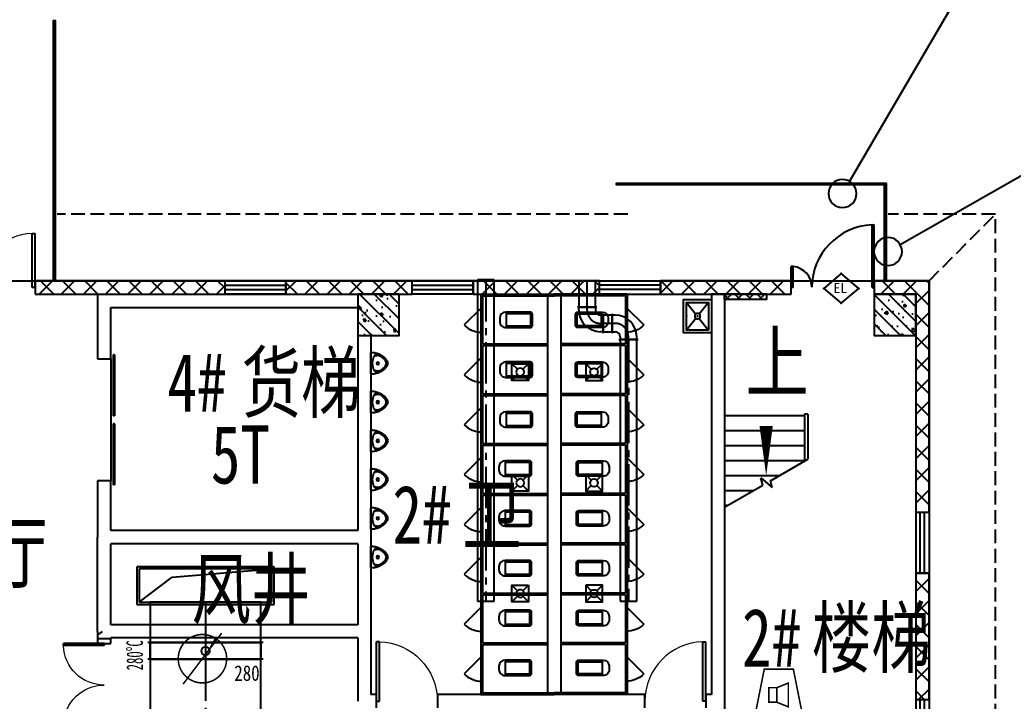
# Model space of a CAD drawing. Header units: millimetres. Extents: x -633009578 to 5705885, y -633235091 to 2571734.
# Drawn here: x 3652345 to 3670279, y 2188485 to 2200786 of the extents above; entities that cross this region are included whole.
import ezdxf
from ezdxf.enums import TextEntityAlignment as Align

# ---------------------------------------------------------------- set-up
doc = ezdxf.new("R2010")
doc.units = ezdxf.units.MM
doc.header["$LTSCALE"] = 1000
doc.header["$MEASUREMENT"] = 0
doc.linetypes.add('CENTER2', pattern=[1.125, 0.75, -0.125, 0.125, -0.125])
doc.linetypes.add('DASH', pattern=[0.35, 0.25, -0.1])
doc.layers.get('0').update_dxf_attribs({"color": 9})
for name, color, linetype in [('A-COLUM(柱)', 255, 'Continuous'), ('A-DI-I(索引)', 21, 'Continuous'), ('A-DOOR(门）', 4, 'Continuous'), ('A-F-AREA(计算)', 5, 'Continuous'), ('A-HATH(填充)', 8, 'Continuous'), ('A-LM-RAIL(栏杆)', 167, 'Continuous'), ('A-LVTY(厨卫)', 8, 'Continuous'), ('A-ST-O(室外)', 54, 'Continuous'), ('A-STAR(楼梯)', 51, 'Continuous'), ('A-TEXT(房间)', 243, 'Continuous'), ('A-WALL(墙)', 255, 'Continuous'), ('A-WINDOW（窗）', 4, 'Continuous'), ('DIM_SYMB', 3, 'Continuous'), ('DUCT-排烟中心线', 5, 'CENTER2'), ('DUCT-排烟法兰', 4, 'Continuous'), ('DUCT-排烟管', 2, 'Continuous'), ('DUCT-排烟管立管', 2, 'Continuous'), ('DUCT-排烟管端线', 4, 'Continuous'), ('DUCT-排烟阀门', 7, 'Continuous'), ('DUCT-排风中心线', 5, 'CENTER2'), ('DUCT-排风法兰', 2, 'Continuous'), ('DUCT-排风管', 31, 'Continuous'), ('DUCT-排风管端线', 2, 'Continuous'), ('H-Dev', 4, 'Continuous'), ('hvac-hide', 8, 'Continuous'), ('PUB_TEXT', 7, 'Continuous'), ('WALL', 9, 'Continuous'), ('设备-安防', 3, 'Continuous'), ('设备-消防', 3, 'Continuous')]:
    doc.layers.add(name, color=color, linetype=linetype)
doc.styles.add('_TCH', font='simhei.ttf', dxfattribs={"width": 0.75, "bigfont": 'hztxt.shx'})
doc.styles.add('_TCH_DIM', font='simhei.ttf', dxfattribs={"width": 0.8, "bigfont": 'hztxt.shx'})
doc.styles.add('_TEL_DIM', font='simhei.ttf', dxfattribs={"height": 3.5, "bigfont": 'HZTXT'})
doc.styles.add('_THVAC_DIM', font='simhei.ttf', dxfattribs={"width": 0.8, "height": 3.5, "bigfont": 'HZTXT'})
doc.styles.add('IDQSTYLE', font='simhei.ttf', dxfattribs={"width": 0.707, "bigfont": 'hztxt.shx'})
doc.styles.get("Standard").update_dxf_attribs({"font": 'simhei.ttf', "bigfont": 'hztxt.shx'})
pattern_1 = [(45, (1102421.475196055, 677964.29318137), (-200.0002033111466, 200.0002033111467), []), (135, (1102421.475196055, 677964.29318137), (-200.0002033111467, -200.0002033111466), [])]

# ---------------------------------------------------------------- blocks, each defined once
blk = doc.blocks.new('HC001213')
at = {"color": 0, "linetype": 'Continuous', "const_width": 0.2}
blk.add_lwpolyline([(-1.875, 3.125), (1.875, 3.125), (3.125, -3.125), (-3.125, -3.125)], close=True, dxfattribs=at)
for points in [[(-0.243653517016746, 0.7382802506738564), (1.231346482983254, 1.338280250673856), (1.231346482983254, -1.736719749326144), (-0.243653517016746, -1.136719749326144)], [(-1.293653517016746, 0.7382802506738564), (-0.243653517016746, 0.7382802506738564), (-0.243653517016746, -1.136719749326144), (-1.293653517016746, -1.136719749326144), (-1.293653517016746, 0.7382802506738564)]]:
    blk.add_lwpolyline(points, dxfattribs=at)
at = {"color": 0, "style": 'IDQSTYLE', "width": 0.7}
blk.add_attdef('PSFHATT', (5.125, -3.125), '', height=2.5, dxfattribs=at)
blk = doc.blocks.new('HC001303')
at = {"color": 0, "linetype": 'Continuous'}
blk.add_line((1.147673841419251, 1.538953517481514), (1.735401947549264, 2.599742189978989), dxfattribs=at)
at = {"color": 0, "linetype": 'Continuous', "const_width": 0.2}
blk.add_lwpolyline([(2.673745217742495e-14, -3.125, 0.1989123673796571), (2.209708691207992, -2.209708691207937, 0.1989123673796571), (3.125000000000028, -4.323120637516818e-16, 0.1989123673796568), (2.209708691207993, 2.209708691207993, 0.1989123673796569), (2.841876514387939e-14, 3.125, 0.1989123673796569), (-2.209708691207936, 2.209708691207994, 0.1989123673796568), (-3.124999999999972, 2.10353517373855e-15, 0.1989123673796572), (-2.209708691207937, -2.209708691207936, 0.1989123673796571)], format="xyb", close=True, dxfattribs=at)
blk.add_lwpolyline([(-2.500110713345594, -3.281016827298258), (2.47847216535268, 3.297393019579605)], dxfattribs=at)
at = {"color": 0, "style": 'IDQSTYLE', "width": 0.7}
for tag, p in [('280', (4.109408226946883, -2.854615367737885)), ('PSFHATT', (5.125000010000028, -3.281016827298258))]:
    blk.add_attdef(tag, p, '', height=2, dxfattribs=at)
blk = doc.blocks.new('$equip$00002474')
for p, q in [((-0.519992380955955, 1.000000338535756e-05), (7.619048119522631e-06, 0.4400100000020757)), ((7.619048119522631e-06, 0.4400100000020757), (0.5200076190521941, 1.000000338535756e-05)), ((7.619048119522631e-06, -0.4399899999989429), (-0.519992380955955, 1.000000338535756e-05)), ((0.5200076190521941, 1.000000338535756e-05), (7.619048119522631e-06, -0.4399899999989429))]:
    blk.add_line(p, q)
at = {"const_width": 0.04}
blk.add_lwpolyline([(7.619048119522631e-06, 0.4400100000020757), (-0.519992380955955, 1.000000338535756e-05), (7.619048119522631e-06, -0.4399899999989429), (0.5200076190521941, 1.000000338535756e-05), (7.619048119522631e-06, 0.4400100000020757), (-0.519992380955955, 1.000000338535756e-05)], dxfattribs=at)
for p in [(7.619048119522631e-06, 0.4400100000020757), (-0.519992380955955, 1.000000338535756e-05), (0.5200076190521941, 1.000000338535756e-05), (7.619048119522631e-06, -0.4399899999989429)]:
    blk.add_point(p)
at = {"color": 7, "style": '_TEL_DIM'}
blk.add_attdef('$TEXT$', text='', height=0.3, dxfattribs=at).set_placement((0.02805548798642121, 0.01213281898526475), align=Align.MIDDLE_CENTER)
at = {"color": 7, "style": '_TEL_DIM', "flags": 1}
blk.add_attdef('A', text='', height=2e-05, dxfattribs=at).set_placement((0, 0), align=Align.MIDDLE_CENTER)
blk = doc.blocks.new('_LV6')
for p, q in [((-139.7834388052397, -340), (-139.7834388052361, -779.6564289797607)), ((-109.7834388052433, -340), (-109.7834388052397, -769.6564289797607)), ((99.78343880523971, -300), (-99.78343880523971, -300)), ((99.78343880524335, -330), (-99.78343880524335, -330)), ((109.7834388052433, -769.6564289797607), (109.7834388052433, -340)), ((139.7834388052433, -779.6564289797607), (139.7834388052397, -340)), ((139.7834388052433, -769.6564289797607), (-139.7834388052397, -769.6564289797607)), ((-29.78343880523607, -889.6564289797607), (29.78343880524335, -889.6564289797607))]:
    blk.add_line(p, q)
for centre, radius, start, end in [((-99.78343880523971, -340), 40, 90, 180.0000000000002), ((-99.78343880524335, -340), 10, 90, 180.0000000000002), ((99.78343880523971, -340), 40, 2.398081733190338e-13, 90), ((99.78343880524335, -340), 10, 0, 90), ((-29.78343880523607, -779.6564289797607), 110, 180, 270), ((29.78343880524335, -779.6564289797607), 110, 270, 0)]:
    blk.add_arc(centre, radius, start, end)
blk = doc.blocks.new('$lvtry$00000191')
at = {"color": 0}
for p, q in [((-250, -50, 1e-08), (-39.04344047215272, -218.7652476222793, 1e-08)), ((39.04344047215272, -218.7652476222793, 1e-08), (250, -50, 1e-08)), ((-250, -450, 1e-08), (-39.04344047215272, -281.2347523777207, 1e-08)), ((39.04344047215272, -281.2347523777244, 1e-08), (250, -450, 1e-08))]:
    blk.add_line(p, q, dxfattribs=at)
at = {"color": 0, "elevation": 1e-08}
for points in [[(300, -500), (300, 0), (-300, 0), (-300, -500)], [(250, -450), (250, -50), (-250, -50), (-250, -450)]]:
    blk.add_lwpolyline(points, close=True, dxfattribs=at)
at = {"color": 0}
blk.add_circle((0, -250, 1e-08), 50, dxfattribs=at)
for p in [(0, -50, 1e-08), (0, -250, 1e-08)]:
    blk.add_point(p, dxfattribs=at)
blk = doc.blocks.new('$plan$00000387')
for points in [[(-195.1053413768082, -0.0007896247711869364), (195.1053413768082, 0.0007896247707321891, -0.056281), (192.2349483853259, -62.07158893748328, -0.051243), (175.2703486377404, -125.5748806645047, -0.047086), (143.6831082538288, -189.724628874892, -0.038643), (109.2489721777902, -237.0609902997553, -0.050944), (77.11679163034205, -267.7759659795192, -0.073316), (36.52038586093977, -290.7338367186967, -0.092337), (0.001018339326947171, -297.5362265440604, -0.092337), (-36.51803354920821, -290.7341323159712, -0.073316), (-77.11462417741222, -267.776590178973, -0.050944), (-109.2474259731857, -237.0618745823472, -0.038643), (-143.6819452275654, -189.7257908973352, -0.047086), (-175.269704824098, -125.5762993672297, -0.051243), (-192.2348186147988, -62.07314493917374, -0.056281)], [(0.0004063761161887669, -146.3291454144546, 0.999985), (0.0002089799604618747, -97.55313528460101, 0.999985)]]:
    blk.add_lwpolyline(points, format="xyb", close=True)
for points in [[(-169.3906686580854, -140.1226315288268, -0.078162), (-170.9980199055512, -114.6377667698976, -0.158684), (-159.1263041735847, -87.15485956814655, -0.087457), (-117.404978437914, -53.84085994681891, -0.073385), (-70.49119853318143, -36.56470876068397, -0.051629), (0.0003042701246158686, -29.26612660759247), (0.0003042701246158686, -29.26612660759247, -0.051629), (70.49149449189827, -36.56413818386, -0.073385), (117.4050415866323, -53.83990962471171, -0.087457), (159.1270096202247, -87.15357250312127, -0.158684), (170.9989478331345, -114.6363836417117, -0.078162), (169.3918028553499, -140.1212604160505)], [(117.0630501052547, -53.65384373908455, -0.099174), (138.5356947175851, -84.86577428893679, -0.110283), (144.8304822659725, -118.461657304113, -0.092873), (136.0170142026468, -157.9354627454745, -0.05733), (119.0399966660161, -187.626263302564, -0.037877), (85.37168024390257, -226.8225566132141, -0.072182), (35.33205354717484, -264.1794573646985, -0.124936), (0.001291311165005027, -273.1480356215775), (0.001291311165005027, -273.1480356215775, -0.124936), (-35.32991617790412, -264.1797433356796, -0.072182), (-85.36984427394054, -226.8232476352587, -0.037877), (-119.0384779452529, -187.6272268447183, -0.05733), (-136.0157358103124, -157.9365637070459, -0.092873), (-144.8298950764129, -118.4628296054302, -0.110283), (-138.5353804395845, -84.8668946738876, -0.099174), (-117.0629874684723, -53.65479130090807)]]:
    blk.add_lwpolyline(points, format="xyb")
blk = doc.blocks.new('$DorLib2D$00000002')
for p, q in [((-0.5, -5.684341886080802e-17), (-0.5000000000000007, 0.4875)), ((-0.4750000000000007, 0.4875), (-0.5000000000000007, 0.4875)), ((-0.475, -2.842170943040401e-17), (-0.4750000000000007, 0.4875)), ((0.475, -2.842170943040401e-17), (0.4750000000000007, 0.4875)), ((0.4750000000000007, 0.4875), (0.5000000000000007, 0.4875)), ((0.5, -5.684341886080802e-17), (0.5000000000000007, 0.4875)), ((-0.5, -5.684341886080802e-17), (-0.475, -2.842170943040401e-17)), ((0.5, -5.684341886080802e-17), (0.475, -2.842170943040401e-17))]:
    blk.add_line(p, q)
at = {"lineweight": 13}
for centre, start, end in [((-0.4875, -4.263256414560601e-17), 0, 88.53071641864632), ((0.4875, -4.263256414560601e-17), 91.4692835813537, 180)]:
    blk.add_arc(centre, 0.4875, start, end, dxfattribs=at)
blk = doc.blocks.new('$DORLIB2D$00000127')
at = {"color": 0}
for points in [[(-0.5333333333328483, 0.7948983154366971), (-0.5333333333328483, 0.690405644187237)], [(-0.03333333333284827, 0.7948983154366971), (-0.5333333333328483, 0.7948983154366971)], [(-0.03333333333284827, 0.7948983154366971), (-0.03333333333284827, 0.690405644187237)], [(0.5333333333328483, 0.7948983154366971), (0.03333333333284827, 0.7948983154366971)], [(0.03333333333284827, 0.7948983154366971), (0.03333333333284827, 0.690405644187237)], [(0.5333333333328483, 0.7948983154366971), (0.5333333333328483, 0.690405644187237)], [(-0.03333333333284827, 0.690405644187237), (-0.5333333333328483, 0.690405644187237)], [(0.5333333333328483, 0.690405644187237), (0.03333333333284827, 0.690405644187237)], [(0.5, 0.4999999999999858), (-0.5, 0.4999999999999858)]]:
    blk.add_lwpolyline(points, dxfattribs=at)
blk = doc.blocks.new('$DorLib2D$00000114')
at = {"color": 0}
blk.add_line((0.4999999999999964, 3.552713678800501e-15), (-0.2071067811864751, 0.7071067811864857), dxfattribs=at)
blk.add_arc((0.5000000000013856, -1.154631945610163e-12), 1.000000000001696, 135, 180, dxfattribs=at)
blk = doc.blocks.new('$DorLib2D$00000001')
for p, q in [((0.45, 0.9750000000000001), (0.5000000000000002, 0.9750000000000001)), ((0.45, 0), (0.45, 0.9750000000000001)), ((0.5, 0), (0.5, 0.9750000000000001)), ((0.5, 0), (0.45, 0))]:
    blk.add_line(p, q)
at = {"lineweight": 13}
blk.add_arc((0.475, 0), 0.975, 91.4692835813538, 180, dxfattribs=at)
blk = doc.blocks.new('$TCHSYS$WIN2D')
for p, q in [((-0.5, 0.5), (0.5, 0.5)), ((-0.5, 0.5), (-0.4999999999999999, -0.5)), ((0.5, 0.5), (0.4999999999999998, -0.5)), ((0.5, 0.1666666666666666), (-0.5, 0.1666666666666666)), ((0.5, -0.1666666666666667), (-0.5, -0.1666666666666667)), ((-0.4999999999999999, -0.5), (0.5, -0.5))]:
    blk.add_line(p, q)
blk = doc.blocks.new('$DorLib2D$00000225')
at = {"color": 0}
for p, q in [((0.4750000000000032, -0.001447885298549778), (0.4750000000000032, 0.7521225008925327)), ((0.4750000000000032, 0.7521225008925327), (0.5000000000000036, 0.7521225008925363)), ((0.5000000000000036, -0.001447885298549778), (0.5000000000000036, 0.7521225008925363)), ((-0.4999999999999982, -3.552713678800501e-15), (-0.5, 0.252035990386009)), ((-0.4750000000000014, 0.252035990386009), (-0.5, 0.252035990386009)), ((-0.4749999999999996, -3.552713678800501e-15), (-0.4750000000000014, 0.252035990386009)), ((-0.4749999999999996, -3.552713678800501e-15), (-0.4999999999999947, -3.552713678800501e-15)), ((0.4750000000000032, -0.001447885298549778), (0.4999999999999929, -0.001447885298549778))]:
    blk.add_line(p, q, dxfattribs=at)
for centre, radius, start, end in [((0.5046168020419071, -0.001920809357812914), 0.7546247204382253, 92.24926861260724, 179.7237749158362), ((-0.5007908120542499, 0.002572563917482285), 0.2507930763238999, 359.7898704778746, 84.09743784757413)]:
    blk.add_arc(centre, radius, start, end, dxfattribs=at)
blk = doc.blocks.new('_FZH')
h = blk.add_hatch()
h.set_pattern_fill('钢筋混凝土', color=256, scale=0.1, style=0)
h.set_pattern_definition([(45, (0, 0), (-0.1767766952966369, 0.1767766952966369), []), (50, (0, 0), (0.7172601826007535, -0.06275213498259512), [0.07500000000000001, -0.8250000000000001]), (355, (0, 0), (-0.138751333613, 0.7521921337000119), [0.06, -0.66]), (100.4514, (0.05977168000000001, -0.00522934), (0.5785093817140216, 0.6894395420609536), [0.06374019, -0.701142112]), (46.1842, (0, 0.2), (1.067241048625645, -0.1655190143290181), [0.1125, -1.2375]), (96.6356, (0.088936745, 0.186206693), (0.9346627055487033, 0.9741178709004418), [0.095610288, -1.051713]), (351.1842, (0, 0.2), (0.9346619451336272, 0.9741186009253247), [0.09000000000000001, -0.9900000000000001]), (21, (0.1, 0.15), (0.5969070521184617, -0.4026188906653388), [0.07500000000000001, -0.8250000000000001]), (326, (0.1, 0.15), (0.2433153319215824, 0.7251500450468529), [0.06, -0.66]), (71.4514, (0.149742233, 0.116448394), (0.84022262858149, 0.3225304967099524), [0.06374019, -0.701142112]), (37.50000000000001, (0, 0), (0.01215985531729062, 0.3328938538313115), [0, -0.652, 0, -0.67, 0, -0.6625000000000001]), (7.499999999999999, (0, 0), (0.2630695374421486, 0.3944117118823603), [0, -0.382, 0, -0.637, 0, -0.2525]), (-32.5, (-0.223, 0), (0.533822436172409, -0.02255487173437976), [0, -0.25, 0, -0.78, 0, -1.035]), (-42.5, (-0.323, 0), (0.5831861693423862, 0.1001049823323177), [0, -0.325, 0, -0.518, 0, -0.735])])
h.paths.add_polyline_path([(-0.5, -0.5), (0.5, -0.5), (0.5, 0.5), (-0.5, 0.5)])
blk.add_lwpolyline([(-0.5, -0.5), (0.5, -0.5), (0.5, 0.5), (-0.5, 0.5)], close=True)
blk = doc.blocks.new('bld')
for p, q in [((-149.9999999998836, 150), (-49.7184455517563, 49.71844555204734)), ((150, 150), (49.71844555233838, 49.71844555204734)), ((-49.7184455517563, -49.71844555204734), (-149.9999999998836, -150.0000000009313)), ((49.71844555233838, -49.71844555204734), (150, -150.0000000009313))]:
    blk.add_line(p, q)
blk.add_lwpolyline([(150, 150), (-149.9999999998836, 150), (-149.9999999998836, -150.0000000009313), (150, -150.0000000009313)], close=True)
blk.add_circle((0, 0), 70.3125)
blk = doc.blocks.new('00000594Cent')
at = {"lineweight": -2}
blk.add_line((-218.75, 1.4210854715202e-14), (218.75, 1.4210854715202e-14), dxfattribs=at)
at = {"color": 0, "linetype": 'ByBlock', "lineweight": -2}
blk.add_circle((0, 1.4210854715202e-14), 125, dxfattribs=at)
blk = doc.blocks.new('00000594Body')
at = {"color": 0, "linetype": 'ByBlock', "lineweight": -2}
for p, q in [((-250, -500), (-249.9999999999964, 500)), ((250, 500), (-250, 500)), ((250, -500), (250.0000000000036, 500)), ((-250, -500), (250, -500))]:
    blk.add_line(p, q, dxfattribs=at)

msp = doc.modelspace()

# ---------------------------------------------------------------- hatches: boundary and pattern name
at = {"layer": 'A-HATH(填充)'}
h = msp.add_hatch(dxfattribs=at)
h.set_pattern_fill('多孔材料', color=256, scale=100, style=0)
h.set_pattern_definition(pattern_1)
h.paths.add_polyline_path([(3652620.051299266, 2195834.629172631), (3656049.994032521, 2195834.629172631), (3656049.994032522, 2196074.629172632), (3652620.051299266, 2196074.629172632)])
h = msp.add_hatch(dxfattribs=at)
h.set_pattern_fill('多孔材料', color=256, scale=100, style=0)
h.set_pattern_definition(pattern_1)
h.paths.add_polyline_path([(3657149.994032522, 2195834.629172631), (3659429.994032013, 2195834.629172631), (3659429.994032013, 2196074.629172632), (3657149.994032522, 2196074.629172632)])
h = msp.add_hatch(dxfattribs=at)
h.set_pattern_fill('多孔材料', color=256, scale=100, style=0)
h.set_pattern_definition(pattern_1)
h.paths.add_polyline_path([(3660529.994032013, 2195834.629172632), (3662809.994030996, 2195834.629172632), (3662809.994030996, 2196074.629172632), (3660529.994032013, 2196074.629172632)])
h = msp.add_hatch(dxfattribs=at)
h.set_pattern_fill('多孔材料', color=256, scale=100, style=0)
h.set_pattern_definition(pattern_1)
h.paths.add_polyline_path([(3663909.994030995, 2195834.629172632), (3666269.994032013, 2195834.629172632), (3666269.994032013, 2196074.629172632), (3663909.994030996, 2196074.629172632)])
h = msp.add_hatch(dxfattribs=at)
h.set_pattern_fill('多孔材料', color=256, scale=100, style=0)
h.set_pattern_definition(pattern_1)
h.paths.add_polyline_path([(3668759.994031776, 2196074.629172627), (3667769.994032013, 2196074.629172632), (3667769.994032013, 2195834.629172632), (3668519.994031783, 2195834.629172627)])
h = msp.add_hatch(dxfattribs=at)
h.set_pattern_fill('多孔材料', color=256, scale=100, style=0)
h.set_pattern_definition(pattern_1)
h.paths.add_polyline_path([(3668519.994031783, 2195834.629172627), (3668519.994031783, 2191894.62917075), (3668759.994031771, 2191894.62917075), (3668759.994031776, 2196074.629172627)])
h = msp.add_hatch(dxfattribs=at)
h.set_pattern_fill('多孔材料', color=256, scale=50, style=0)
h.set_pattern_definition([(45, (1102321.475196055, 677964.29318137), (-100.0001016555733, 100.0001016555733), []), (135, (1102321.475196055, 677964.29318137), (-100.0001016555733, -100.0001016555733), [])])
h.paths.add_polyline_path([(3665829.994031865, 2195834.629172586), (3665069.994031783, 2195834.629172586), (3665069.994031783, 2195734.629172586), (3665829.994031865, 2195734.629172586)])
h = msp.add_hatch(dxfattribs=at)
h.set_pattern_fill('多孔材料', color=256, scale=100, style=0)
h.set_pattern_definition(pattern_1)
h.paths.add_polyline_path([(3668519.994031783, 2190794.62917075), (3668519.994031783, 2188514.629170241), (3668759.994031772, 2188514.629170241), (3668759.994031772, 2190794.62917075)])
h = msp.add_hatch(dxfattribs=at)
h.set_pattern_fill('空心砖', color=256, scale=100, style=0)
h.set_pattern_definition([(0, (1102221.475196055, 677964.29318137), (0, 350), []), (37.875, (1102621.475196055, 677964.29318137), (-169.61527734408, 218.0766567528281), []), (90, (1102621.475196055, 677964.29318137), (-450, 2.755455298081545e-14), [])])
h.paths.add_polyline_path([(3653744.99403878, 2189744.629172553), (3653744.994038763, 2189524.629172276), (3653984.994038828, 2189524.629172276), (3653984.994038825, 2189624.629172551), (3653904.994038811, 2189744.629172569)])

# ---------------------------------------------------------------- linework, layer by layer
at = {"layer": 'A-DI-I(索引)'}
for p, q in [((3667325.090032164, 2197867.687827862), (3669762.290185468, 2202046.395370514)), ((3668239.94860216, 2196728.332962022), (3670906.103331612, 2198249.380405963))]:
    msp.add_line(p, q, dxfattribs=at)
for points in [[(3667450.740434988, 2197648.942976865, 1), (3666944.277008389, 2197648.942976865, 1)], [(3668273.225908195, 2196602.848463595, 1), (3667766.762481595, 2196602.848463595, 1)]]:
    msp.add_lwpolyline(points, format="xyb", close=True, dxfattribs=at)
for centre in [(3667325.090032164, 2197867.687827862), (3668239.94860216, 2196728.332962022)]:
    msp.add_circle(centre, 0, dxfattribs=at)
at = {"layer": 'A-DOOR(门）'}
for p, q in [((3650620.051299266, 2196074.629172627), (3652620.051299266, 2196074.629172627)), ((3666269.994031919, 2196074.629172628), (3667769.994031919, 2196074.629172628))]:
    msp.add_line(p, q, dxfattribs=at)
at = {"layer": 'A-F-AREA(计算)'}
msp.add_lwpolyline([(3534479.994031782, 2196074.629172625), (3668759.994031782, 2196074.629172625), (3668759.994031782, 2059994.629172625), (3534479.994031782, 2059994.629172625)], close=True, dxfattribs=at)
at = {"layer": 'A-LM-RAIL(栏杆)'}
for points in [[(3652955.051299255, 2196074.629172647), (3652955.051299217, 2200774.629582777), (3652985.051299217, 2200774.629582777), (3652985.051299255, 2196074.629172647)], [(3667954.99403178, 2196074.629161081), (3667954.994504452, 2197809.629139677), (3663119.993537503, 2197809.629139638), (3663119.993537503, 2197839.629139638), (3667984.994514334, 2197839.629139678), (3667984.99403178, 2196074.6291512)]]:
    msp.add_lwpolyline(points, dxfattribs=at)
at = {"layer": 'A-LVTY(厨卫)'}
for p, q in [((3660669.994032003, 2195834.629172747), (3661989.99403178, 2195834.629172629)), ((3660669.994032003, 2195834.629172747), (3660669.994031693, 2194919.629172617)), ((3663309.994031548, 2195834.629172617), (3661989.99403178, 2195834.629172625)), ((3663309.994031548, 2195834.629172617), (3663309.994031866, 2194919.62917262)), ((3660699.994031461, 2195804.629172749), (3661989.99403178, 2195804.629172629)), ((3660699.994031461, 2195804.629172749), (3660699.994031464, 2194934.629172438)), ((3663279.994031548, 2195804.629172619), (3661989.99403178, 2195804.629172625)), ((3663279.994031548, 2195804.629172619), (3663279.994031544, 2194934.629172678)), ((3660699.994031464, 2194934.629172438), (3661869.994031645, 2194934.629172442)), ((3663279.994031544, 2194934.629172678), (3662109.994031846, 2194934.629172683)), ((3660669.994031686, 2194919.629172624), (3660669.99403169, 2194019.629172624)), ((3660699.994032007, 2194904.629172814), (3660699.99403201, 2194034.629172714)), ((3660699.994032007, 2194904.629172814), (3661869.994031645, 2194904.629172818)), ((3663279.994032086, 2194904.62917268), (3662109.994031846, 2194904.629172685)), ((3663279.994032086, 2194904.62917268), (3663279.994032083, 2194034.62917274)), ((3663309.99403187, 2194919.62917262), (3663309.994031866, 2194019.62917262)), ((3660699.99403201, 2194034.629172714), (3661869.994031776, 2194034.629172719)), ((3663279.994032083, 2194034.62917274), (3662109.994031776, 2194034.629172744)), ((3660669.99403169, 2194019.629172624), (3660669.994031694, 2193119.629172624)), ((3660699.994031468, 2194004.629172716), (3660699.994031472, 2193134.629172777)), ((3660699.994031468, 2194004.629172716), (3661869.994031776, 2194004.629172721)), ((3663279.99403154, 2194004.629172368), (3662109.994031776, 2194004.629172372)), ((3663279.99403154, 2194004.629172368), (3663279.994031537, 2193134.629172802)), ((3663309.99403187, 2194019.629172624), (3663309.994031866, 2193119.629172624)), ((3660699.994031472, 2193134.629172777), (3661869.994031776, 2193134.629172781)), ((3663279.994031537, 2193134.629172802), (3662109.994031776, 2193134.629172806)), ((3660669.99403169, 2193119.629172624), (3660669.994031694, 2192219.629172624)), ((3660699.994032015, 2193104.629172779), (3660699.994032018, 2192234.629172672)), ((3660699.994032015, 2193104.629172779), (3661869.994031776, 2193104.629172783)), ((3663279.994031536, 2193104.629172429), (3662109.994031776, 2193104.629172434)), ((3663279.994031536, 2193104.629172429), (3663279.994031533, 2192234.629172696)), ((3663309.99403187, 2193119.629172624), (3663309.994031866, 2192219.629172624)), ((3660699.994032018, 2192234.629172672), (3661869.994031775, 2192234.629172676)), ((3663279.994031533, 2192234.629172696), (3662109.994031776, 2192234.6291727)), ((3660669.99403169, 2192219.629172624), (3660669.994031694, 2191319.629172624)), ((3660699.994032019, 2192204.629172674), (3660699.994032022, 2191334.629172732)), ((3660699.994032019, 2192204.629172674), (3661869.994031775, 2192204.629172678)), ((3663279.994032075, 2192204.629172698), (3662109.994031776, 2192204.629172702)), ((3663279.994032075, 2192204.629172698), (3663279.994032072, 2191334.629172755)), ((3663309.99403187, 2192219.629172624), (3663309.994031866, 2191319.629172624)), ((3660699.994032022, 2191334.629172732), (3661869.994031775, 2191334.629172736)), ((3663279.994032072, 2191334.629172755), (3662109.99403204, 2191334.629172759)), ((3660669.994031694, 2191319.629172519), (3660669.994031698, 2190419.629172519)), ((3660699.99403148, 2191304.629172734), (3660699.994031483, 2190434.629172417)), ((3660699.99403148, 2191304.629172734), (3661869.994031775, 2191304.629172738)), ((3663279.994032071, 2191304.629172383), (3662109.99403204, 2191304.629172387)), ((3663279.994032071, 2191304.629172383), (3663279.994032068, 2190434.62917244)), ((3663309.994031874, 2191319.629172519), (3663309.99403187, 2190419.629172519)), ((3660669.994031697, 2190419.629172579), (3660669.9940317, 2189519.629172579)), ((3660699.994031483, 2190434.629172417), (3661869.994031481, 2190434.629172421)), ((3660699.994032026, 2190404.629172794), (3660699.99403203, 2189534.629172477)), ((3660699.994032026, 2190404.629172794), (3661869.994031481, 2190404.629172797)), ((3663279.994032068, 2190434.62917244), (3662109.99403204, 2190434.629172444)), ((3663279.994032068, 2190404.629172442), (3662109.99403204, 2190404.629172446)), ((3663279.994032068, 2190404.629172442), (3663279.994032064, 2189534.629172874)), ((3663309.994031876, 2190419.629172579), (3663309.994031873, 2189519.629172579)), ((3660669.9940317, 2189519.629172639), (3660669.994031491, 2188604.629172538)), ((3660699.99403203, 2189534.629172477), (3661869.994031481, 2189534.629172481)), ((3660699.99403203, 2189504.629172479), (3660699.994032033, 2188634.629172537)), ((3660699.99403203, 2189504.629172479), (3661869.994031481, 2189504.629172483)), ((3663279.994032064, 2189534.629172874), (3662109.994031616, 2189534.629172877)), ((3663279.994032064, 2189504.629172501), (3662109.994031616, 2189504.629172505)), ((3663279.994032064, 2189504.629172501), (3663279.994032061, 2188634.629172932)), ((3663309.99403188, 2189519.629172639), (3663309.994031518, 2188604.62917256)), ((3660669.994031491, 2188604.629172538), (3661989.994031791, 2188604.629172643)), ((3660699.994032033, 2188634.629172537), (3661989.994031791, 2188634.629172643)), ((3663279.994032061, 2188634.629172932), (3661989.994031791, 2188634.629172643)), ((3663309.994031518, 2188604.62917256), (3661989.994031791, 2188604.629172643))]:
    msp.add_line(p, q, dxfattribs=at)
at = {"layer": 'A-ST-O(室外)', "linetype": 'DASH'}
for points in [[(3663319.993537595, 2197274.629126249), (3653020.051299245, 2197274.629129956)], [(3669960.013862198, 2180134.629566614), (3669960.016691342, 2197274.629123859), (3668019.994402342, 2197274.629124557)], [(3668759.994031783, 2196074.62917263), (3669960.016691342, 2197274.629123859)]]:
    msp.add_lwpolyline(points, dxfattribs=at)
at = {"layer": 'A-STAR(楼梯)'}
for p, q in [((3665069.994031431, 2193634.629172272), (3665069.994031414, 2191986.616470349)), ((3666509.994031402, 2193634.629172255), (3665069.994031431, 2193634.629172272)), ((3666509.994031431, 2193664.629172272), (3666509.99403144, 2192818.000858018)), ((3666569.994031431, 2193664.629172272), (3666509.994031431, 2193664.629172272)), ((3666569.994031431, 2193664.629172272), (3666569.994031416, 2192852.641874156)), ((3666569.994031431, 2193634.629172272), (3666569.994031414, 2192852.641873699)), ((3666509.994031405, 2193364.629172255), (3665069.994031431, 2193364.629172272)), ((3666509.994031408, 2193094.629172255), (3665069.994031431, 2193094.629172272)), ((3666509.994031411, 2192824.629172255), (3665069.994031431, 2192824.629172272)), ((3665897.795558016, 2192464.547904873), (3666569.994031431, 2192852.641874164)), ((3666053.820891217, 2192554.629172475), (3665069.994031431, 2192554.629172272)), ((3665759.475186283, 2192384.688601019), (3665724.534615971, 2192515.088587732)), ((3665724.534615971, 2192515.088587732), (3665930.57955741, 2192342.196353365)), ((3665930.57955741, 2192342.196353365), (3665897.795558016, 2192464.547904873)), ((3665069.994031431, 2191986.61647038), (3665759.475186283, 2192384.688601019)), ((3665586.167172043, 2192284.629172252), (3665069.994031431, 2192284.629172272)), ((3665118.513454143, 2192014.629172143), (3665069.994031431, 2192014.629172272))]:
    msp.add_line(p, q, dxfattribs=at)
at = {"layer": 'A-WALL(墙)'}
for p, q in [((3653744.994038808, 2195834.62917245), (3653744.994038878, 2194664.629172784)), ((3653744.994038808, 2195834.62917245), (3658444.994031341, 2195834.629172411)), ((3664829.994031783, 2195834.629172697), (3664829.994031793, 2188604.629172812)), ((3665069.994031783, 2195834.629172697), (3664829.994031783, 2195834.629172697)), ((3665829.994031865, 2195834.629172586), (3665069.994031783, 2195834.629172586)), ((3665069.994031783, 2195734.629172586), (3665069.994031783, 2195834.629172586)), ((3665069.994031783, 2195834.629172697), (3665069.99403178, 2188484.629172737)), ((3665829.994031865, 2195734.629172586), (3665829.994031865, 2195834.629172586)), ((3661869.994031645, 2195804.629172624), (3661869.99403178, 2194919.629172629)), ((3662109.994031846, 2195804.629172623), (3662109.99403178, 2194919.629172629)), ((3665829.994031865, 2195734.629172586), (3665069.994031783, 2195734.629172586)), ((3653984.994038639, 2194664.629172784), (3653984.994038697, 2195594.629172508)), ((3653984.994038697, 2195594.629172508), (3658444.994031613, 2195594.629172508)), ((3658444.994031605, 2195084.629172255), (3658444.994031608, 2191564.629172621)), ((3658684.994031562, 2195084.629172255), (3658684.994031657, 2191444.629172275)), ((3661869.99403178, 2194919.629172629), (3661869.99403178, 2194019.629172629)), ((3662109.99403178, 2194919.629172629), (3662109.99403178, 2194019.629172629)), ((3653744.994038878, 2194664.629172784), (3653984.994038639, 2194664.629172784)), ((3661869.99403178, 2194019.629172629), (3661869.99403178, 2193119.629172629)), ((3662109.99403178, 2194019.629172629), (3662109.99403178, 2193119.629172629)), ((3661869.99403178, 2193119.629172629), (3661869.99403178, 2192219.629172629)), ((3662109.99403178, 2193119.629172629), (3662109.99403178, 2192219.629172629)), ((3653984.994038639, 2192464.629172784), (3653744.994038864, 2192464.629172784)), ((3653744.994038864, 2192464.629172784), (3653744.99403878, 2191444.629172553)), ((3653984.994038697, 2191564.629172621), (3653984.994038639, 2192464.629172784)), ((3661869.99403178, 2192219.629172629), (3661869.99403178, 2191319.629172629)), ((3662109.99403178, 2192219.629172629), (3662109.99403178, 2191319.629172629)), ((3658444.994031608, 2191564.629172621), (3653984.994038697, 2191564.629172621)), ((3653744.99403878, 2189744.629172553), (3653744.99403878, 2191444.629172553)), ((3658684.994031657, 2191444.629172275), (3658684.99403165, 2189744.629172275)), ((3658444.994031547, 2191324.629172465), (3653984.994038829, 2191324.629172465)), ((3653984.994038829, 2189864.629172603), (3653984.994038829, 2191324.629172465)), ((3658444.994031547, 2191324.629172465), (3658444.994031541, 2189864.629172603)), ((3661869.99403178, 2191319.629172629), (3661869.99403178, 2190419.629172524)), ((3662109.99403178, 2191319.629172629), (3662109.99403178, 2190419.629172524)), ((3661869.99403178, 2190419.629172524), (3661869.99403178, 2189519.629172583)), ((3662109.99403178, 2190419.629172524), (3662109.99403178, 2189519.629172583)), ((3653744.99403878, 2189744.629172553), (3653744.994038763, 2189524.629172276)), ((3658444.994031541, 2189864.629172603), (3653984.994038829, 2189864.629172603)), ((3658684.99403165, 2189744.629172275), (3658684.994031391, 2188604.629172687)), ((3653984.994038828, 2189524.629172276), (3653984.994038825, 2189624.629172551)), ((3658444.994031689, 2189624.629172551), (3653984.994038825, 2189624.629172551)), ((3658444.994031689, 2189624.629172551), (3658444.994031651, 2188484.629172736)), ((3653744.994038763, 2189524.629172276), (3653984.994038828, 2189524.629172276)), ((3661869.99403178, 2189519.629172583), (3661869.994032143, 2188634.629172937)), ((3662109.99403178, 2189519.629172583), (3662109.994031616, 2188634.629172937)), ((3658784.994032013, 2188604.629172705), (3658684.994031391, 2188604.629172687)), ((3658784.994032013, 2188364.629172619), (3658784.994032013, 2188604.629172705)), ((3661989.99403178, 2188604.629172737), (3659884.994031504, 2188604.629172722)), ((3659884.994031504, 2188604.629172722), (3659884.994031504, 2188364.629172619)), ((3663629.994031504, 2188604.629172654), (3661989.99403178, 2188604.629172737)), ((3663629.994031504, 2188364.629172741), (3663629.994031504, 2188604.629172654)), ((3664829.994031793, 2188604.629172812), (3664729.994032013, 2188604.629172684)), ((3664729.994032013, 2188604.629172684), (3664729.994032013, 2188364.629172741)), ((3665069.99403178, 2188484.629172737), (3665069.994031743, 2186599.629172627))]:
    msp.add_line(p, q, dxfattribs=at)
at = {"layer": 'DIM_SYMB'}
msp.add_lwpolyline([(3665819.994031431, 2193769.629172272, 0, 0, 0), (3665819.994031431, 2192554.629172272, 0, 240.0000000000001, 0), (3665819.994031431, 2193454.629172272, 0, 0, 0)], format="xyseb", dxfattribs=at)
at = {"layer": 'DUCT-排烟中心线', "color": 8}
for p, q in [((3655697.016134646, 2190270.992912259), (3655697.016134646, 2189540.81850185)), ((3655697.016134646, 2189240.418501849), (3655697.016134646, 2181415.704714892))]:
    msp.add_line(p, q, dxfattribs=at)
at = {"layer": 'DUCT-排烟法兰', "color": 8}
for p, q in [((3654457.016134646, 2190911.192912259), (3654457.016134646, 2190231.192912259)), ((3656937.016134646, 2190911.192912259), (3654457.016134646, 2190911.192912259)), ((3656937.016134646, 2190231.192912259), (3656937.016134646, 2190911.192912259)), ((3654457.016134646, 2190231.192912259), (3654697.016134646, 2190231.192912259)), ((3656697.016134646, 2190231.192912259), (3656937.016134646, 2190231.192912259)), ((3656737.016134646, 2189540.71850185), (3654657.016134646, 2189540.71850185)), ((3656737.016134646, 2189240.518501849), (3654657.016134646, 2189240.518501849))]:
    msp.add_line(p, q, dxfattribs=at)
at = {"layer": 'DUCT-排烟管', "color": 8}
for p, q in [((3654697.016134646, 2190270.992912259), (3654697.016134646, 2189540.81850185)), ((3656697.016134646, 2190270.992912259), (3654697.016134646, 2190270.992912259)), ((3656697.016134646, 2189540.81850185), (3656697.016134646, 2190270.992912259)), ((3654697.016134646, 2189240.618501849), (3654697.016134646, 2189540.618501849)), ((3656697.016134646, 2189540.618501849), (3656697.016134646, 2189240.618501849)), ((3654697.016134646, 2189240.418501849), (3654697.016134646, 2181415.704714892)), ((3656697.016134646, 2181415.704714892), (3656697.016134646, 2189240.418501849))]:
    msp.add_line(p, q, dxfattribs=at)
at = {"layer": 'DUCT-排烟管立管', "color": 8}
for p, q in [((3656897.016134646, 2190871.192912259), (3654497.016134646, 2190871.192912259)), ((3654497.016134646, 2190871.192912259), (3654497.016134646, 2190271.192912259)), ((3656897.016134646, 2190271.192912259), (3656897.016134646, 2190871.192912259)), ((3654497.016134646, 2190271.192912259), (3656897.016134646, 2190271.192912259))]:
    msp.add_line(p, q, dxfattribs=at)
at = {"layer": 'DUCT-排烟管端线', "color": 8}
for p, q in [((3655097.016134646, 2190721.192912259), (3656897.016134646, 2190871.192912259)), ((3654497.016134646, 2190271.192912259), (3655097.016134646, 2190721.192912259)), ((3654697.016134646, 2189540.81850185), (3656697.016134646, 2189540.81850185)), ((3656697.016134646, 2189540.618501849), (3654697.016134646, 2189540.618501849)), ((3656697.016134646, 2189240.618501849), (3654697.016134646, 2189240.618501849)), ((3656697.016134646, 2189240.418501849), (3654697.016134646, 2189240.418501849))]:
    msp.add_line(p, q, dxfattribs=at)
at = {"layer": 'DUCT-排风中心线', "color": 8}
for p, q in [((3660759.249628416, 2196092.129172709), (3660759.249628416, 2190287.145155752)), ((3662587.781456305, 2195595.479923709), (3662587.781456305, 2196074.62917263)), ((3662587.781456305, 2195545.27992371), (3662587.781456305, 2195595.27992371)), ((3662877.781456305, 2195305.27992371), (3662827.781456305, 2195305.27992371)), ((3663041.842217467, 2195305.27992371), (3662877.981456305, 2195305.27992371)), ((3663092.042217467, 2195305.27992371), (3663042.042217467, 2195305.27992371)), ((3663332.042217467, 2195015.279923712), (3663332.042217467, 2195065.279923712)), ((3663332.042217467, 2195015.079923712), (3663332.042217509, 2190287.145155761))]:
    msp.add_line(p, q, dxfattribs=at)
for centre, radius, start, end in [((3662827.781456305, 2195545.27992371), 240.0000000002328, 180, 270), ((3663092.042217467, 2195065.279923709), 240, 0, 90)]:
    msp.add_arc(centre, radius, start, end, dxfattribs=at)
at = {"layer": 'DUCT-排风法兰', "color": 8}
for p, q in [((3662762.781456305, 2195595.37992371), (3662412.781456305, 2195595.37992371)), ((3662877.881456305, 2195130.27992371), (3662877.881456305, 2195480.27992371)), ((3663041.942217467, 2195480.27992371), (3663041.942217467, 2195130.27992371)), ((3663157.042217467, 2195015.179923712), (3663507.042217467, 2195015.179923712))]:
    msp.add_line(p, q, dxfattribs=at)
at = {"layer": 'DUCT-排风管', "color": 8}
for p, q in [((3660609.249628416, 2196092.129172709), (3660609.249628416, 2190287.145155752)), ((3660909.249628416, 2196092.129172709), (3660609.249628416, 2196092.129172709)), ((3660909.249628416, 2190287.145155752), (3660909.249628416, 2196092.129172709)), ((3662737.781456305, 2196074.62917263), (3662437.781456305, 2196074.62917263)), ((3662437.781456305, 2196074.62917263), (3662437.781456305, 2195595.479923709)), ((3662737.781456305, 2195595.479923709), (3662737.781456305, 2196074.62917263)), ((3662437.781456305, 2195545.27992371), (3662437.781456305, 2195595.27992371)), ((3662737.781456305, 2195595.27992371), (3662737.781456305, 2195545.27992371)), ((3662827.781456305, 2195455.27992371), (3662877.781456305, 2195455.27992371)), ((3663041.842217467, 2195455.27992371), (3662877.981456305, 2195455.27992371)), ((3663092.042217467, 2195455.27992371), (3663042.042217467, 2195455.27992371)), ((3662877.781456305, 2195155.27992371), (3662827.781456305, 2195155.27992371)), ((3662877.981456305, 2195155.27992371), (3663041.842217467, 2195155.27992371)), ((3663042.042217467, 2195155.27992371), (3663092.042217467, 2195155.27992371)), ((3663182.042217467, 2195065.27992371), (3663182.042217467, 2195015.27992371)), ((3663182.042217467, 2195015.07992371), (3663182.042217509, 2190287.14515576)), ((3663482.042217467, 2195015.279923713), (3663482.042217467, 2195065.279923713)), ((3663482.042217509, 2190287.145155763), (3663482.042217467, 2195015.079923713)), ((3660609.249628416, 2190287.145155752), (3660909.249628416, 2190287.145155752)), ((3663182.042217509, 2190287.14515576), (3663482.042217509, 2190287.145155763))]:
    msp.add_line(p, q, dxfattribs=at)
for centre, radius, start, end in [((3662827.781456305, 2195545.279923709), 389.9999999995343, 180, 270), ((3662827.781456305, 2195545.279923709), 89.99999999976717, 180, 270), ((3663092.042217467, 2195065.27992371), 390.0000000002328, 0, 89.99999999986318), ((3663092.042217467, 2195065.27992371), 90, 0, 90)]:
    msp.add_arc(centre, radius, start, end, dxfattribs=at)
at = {"layer": 'DUCT-排风管端线', "color": 8}
for p, q in [((3662437.781456305, 2195595.479923709), (3662737.781456305, 2195595.479923709)), ((3662437.781456305, 2195595.27992371), (3662737.781456305, 2195595.27992371)), ((3662877.781456305, 2195155.27992371), (3662877.781456305, 2195455.27992371)), ((3662877.981456305, 2195455.27992371), (3662877.981456305, 2195155.27992371)), ((3663041.842217467, 2195155.27992371), (3663041.842217467, 2195455.27992371)), ((3663042.042217467, 2195455.27992371), (3663042.042217467, 2195155.27992371)), ((3663482.042217467, 2195015.279923713), (3663182.042217467, 2195015.27992371)), ((3663482.042217467, 2195015.079923713), (3663182.042217467, 2195015.07992371))]:
    msp.add_line(p, q, dxfattribs=at)
at = {"layer": 'hvac-hide', "color": 8}
msp.add_line((3654697.016134646, 2190231.192912259), (3656697.016134646, 2190231.192912259), dxfattribs=at)
at = {"layer": 'WALL'}
for p, q in [((3656049.994032522, 2196074.629172632), (3652620.051299266, 2196074.629172632)), ((3652620.051299266, 2196074.629172632), (3652620.051299266, 2195834.629172631)), ((3656049.994032521, 2195834.629172631), (3656049.994032522, 2196074.629172632)), ((3659429.994032013, 2196074.629172632), (3657149.994032522, 2196074.629172632)), ((3657149.994032522, 2196074.629172632), (3657149.994032522, 2195834.629172631)), ((3659429.994032013, 2195834.629172631), (3659429.994032013, 2196074.629172632)), ((3662809.994030996, 2196074.629172632), (3660529.994032013, 2196074.629172632)), ((3660529.994032013, 2196074.629172632), (3660529.994032013, 2195834.629172632)), ((3662809.994030996, 2195834.629172632), (3662809.994030996, 2196074.629172632)), ((3666269.994032013, 2196074.629172632), (3663909.994030996, 2196074.629172632)), ((3663909.994030996, 2196074.629172632), (3663909.994030995, 2195834.629172632)), ((3666269.994032013, 2195834.629172632), (3666269.994032013, 2196074.629172632)), ((3668759.994031776, 2196074.629172627), (3667769.994032013, 2196074.629172632)), ((3667769.994032013, 2196074.629172632), (3667769.994032013, 2195834.629172632)), ((3668759.994031771, 2191894.62917075), (3668759.994031776, 2196074.629172627)), ((3652620.051299266, 2195834.629172631), (3656049.994032521, 2195834.629172631)), ((3657149.994032522, 2195834.629172631), (3659429.994032013, 2195834.629172631)), ((3660529.994032013, 2195834.629172632), (3662809.994030996, 2195834.629172632)), ((3663909.994030995, 2195834.629172632), (3666269.994032013, 2195834.629172632)), ((3667769.994032013, 2195834.629172632), (3668519.994031783, 2195834.629172627)), ((3668519.994031783, 2195834.629172627), (3668519.994031783, 2191894.62917075)), ((3668519.994031783, 2191894.62917075), (3668759.994031771, 2191894.62917075)), ((3668519.994031783, 2190794.62917075), (3668519.994031783, 2188514.629170241)), ((3668759.994031772, 2190794.62917075), (3668519.994031783, 2190794.62917075)), ((3668759.994031772, 2188514.629170241), (3668759.994031772, 2190794.62917075)), ((3668519.994031783, 2188514.629170241), (3668759.994031772, 2188514.629170241))]:
    msp.add_line(p, q, dxfattribs=at)

# ---------------------------------------------------------------- block references
at = {"layer": 'A-COLUM(柱)', "xscale": 750, "yscale": 750, "zscale": 750, "rotation": 270}
for p in [(3658819.99403178, 2195459.629172628), (3668144.99403178, 2195459.629172628)]:
    msp.add_blockref('_FZH', p, dxfattribs=at)
at = {"layer": 'A-DOOR(门）'}
for name, p, xscale, yscale, zscale in [('$DorLib2D$00000225', (3667019.994031919, 2195954.629172628), 1500, 1500, 1500), ('$DorLib2D$00000002', (3651620.051299266, 2195954.629172627), 2000, 2000, 2000), ('$DorLib2D$00000001', (3659334.994031667, 2188484.629172737), -1100, 1100, 1100)]:
    msp.add_blockref(name, p, dxfattribs=dict(at, xscale=xscale, yscale=yscale, zscale=zscale))
at = {"layer": 'A-DOOR(门）', "xscale": -2200, "yscale": 240, "zscale": 2200, "rotation": 270}
msp.add_blockref('$DORLIB2D$00000127', (3653864.99403878, 2193564.629172552), dxfattribs=at)
at = {"layer": 'A-DOOR(门）', "extrusion": (0, 0, -1), "xscale": -1100, "yscale": 1100, "zscale": 1100}
msp.add_blockref('$DorLib2D$00000001', (-3664179.99403178, 2188484.629172737), dxfattribs=at)
at = {"layer": 'A-DOOR(门）', "extrusion": (0, 0, -1), "xscale": 1500, "yscale": 1500, "zscale": 1500, "rotation": 270}
msp.add_blockref('$DorLib2D$00000002', (-3653864.99403878, 2188774.629172489), dxfattribs=at)
at = {"layer": 'A-LVTY(厨卫)', "xscale": -1}
for name, p, rotation in [('$lvtry$00000191', (3664329.994031782, 2195434.629172641, -1e-08), 89.99999999999993), ('_LV6', (3662079.993048825, 2195369.629172727), 90.00000000000006), ('_LV6', (3662079.993048825, 2194469.629172727), 90.00000000000006), ('_LV6', (3662079.993048825, 2193569.62917273), 90.00000000000006), ('_LV6', (3662094.993048777, 2192684.629172682), 90.00000000000006), ('_LV6', (3662094.993048777, 2191784.629172682), 90.00000000000006), ('_LV6', (3662094.993048781, 2190884.629172577), 90.00000000000006), ('_LV6', (3662094.993048783, 2189984.629172637), 90.00000000000006), ('_LV6', (3662094.993048787, 2189084.629172696), 90.00000000000006)]:
    msp.add_blockref(name, p, dxfattribs=dict(at, rotation=rotation))
at = {"layer": 'A-LVTY(厨卫)', "yscale": 450, "zscale": 100}
for p, xscale, rotation in [((3660684.994031688, 2195369.629172618), 450, 90.00000000021647), ((3663294.994031872, 2195369.629172621), -450, 269.9999999997835), ((3660684.994031685, 2194469.629172625), 450, 90.00000000021673), ((3663294.994031872, 2194469.629172621), -450, 269.9999999997835), ((3660684.994031689, 2193569.629172625), 450, 90.00000000021673), ((3663294.994031872, 2193569.629172625), -450, 269.9999999997835), ((3660684.994031692, 2192669.629172624), 450, 90.000000000215), ((3663294.994031868, 2192669.629172624), -450, 269.9999999997852), ((3660684.994031692, 2191769.629172624), 450, 90.000000000215), ((3663294.994031868, 2191769.629172624), -450, 269.9999999997852), ((3660684.994031696, 2190869.629172519), 450, 90.000000000215), ((3663294.994031872, 2190869.629172519), -450, 269.9999999997852), ((3660684.994031698, 2189969.629172579), 450, 90.000000000215), ((3663294.994031874, 2189969.629172579), -450, 269.9999999997852), ((3660684.994031702, 2189069.629172639), 450, 90.000000000215), ((3663294.994031878, 2189069.629172639), -450, 269.9999999997852)]:
    msp.add_blockref('$DorLib2D$00000114', p, dxfattribs=dict(at, xscale=xscale, rotation=rotation))
at = {"layer": 'A-LVTY(厨卫)'}
for name, p, rotation in [('_LV6', (3661899.995014735, 2195369.629172723), 269.9999999999999), ('$plan$00000387', (3658684.994545048, 2194584.629230492), 90.00000000000001), ('_LV6', (3661899.995014732, 2194469.62917273), 270), ('$plan$00000387', (3658684.994545048, 2193884.629230492), 90.00000000000001), ('_LV6', (3661899.995014735, 2193569.62917273), 270), ('$plan$00000387', (3658684.994545048, 2193184.629230492), 90.00000000000001), ('_LV6', (3661884.995014784, 2192684.629172682), 270), ('$plan$00000387', (3658684.994545048, 2192484.629230492), 90.00000000000001), ('$plan$00000387', (3658684.994545048, 2191784.629230492), 90.00000000000001), ('_LV6', (3661884.995014784, 2191784.629172682), 270), ('$plan$00000387', (3658684.994545048, 2191084.629230492), 90.00000000000001), ('_LV6', (3661884.995014788, 2190884.629172577), 270), ('_LV6', (3661884.99501479, 2189984.629172637), 270), ('_LV6', (3661884.995014794, 2189084.629172696), 270)]:
    msp.add_blockref(name, p, dxfattribs=dict(at, rotation=rotation))
at = {"layer": 'A-WINDOW（窗）', "extrusion": (0, 0, -1), "xscale": -1100, "yscale": 240, "zscale": 1100, "rotation": 180}
for p in [(-3656599.994032575, 2195954.629172628), (-3659979.994031837, 2195954.629172628)]:
    msp.add_blockref('$TCHSYS$WIN2D', p, dxfattribs=at)
at = {"layer": 'A-WINDOW（窗）', "xscale": -1100, "yscale": 240, "zscale": 1100}
for p, rotation in [((3663359.994031142, 2195954.629172628), 180), ((3668639.99403178, 2191344.629171037), 89.99999999999999), ((3668639.99403178, 2187964.6291703), 89.99999999999999)]:
    msp.add_blockref('$TCHSYS$WIN2D', p, dxfattribs=dict(at, rotation=rotation))
at = {"layer": 'DUCT-排烟阀门', "color": 8, "xscale": 0.6, "rotation": 270}
for name, yscale in [('00000594Body', 2), ('00000594Cent', 0.6)]:
    msp.add_blockref(name, (3655697.016134646, 2189390.618501849, 3000), dxfattribs=dict(at, yscale=yscale))
at = {"layer": 'H-Dev', "color": 8, "xscale": -1, "rotation": 270}
for p in [(3661379.20672907, 2194426.817178099, -5000), (3661379.20672907, 2192426.817178099, -5000), (3661379.20672907, 2190426.817178099, -5000)]:
    msp.add_blockref('bld', p, dxfattribs=at)
at = {"layer": 'H-Dev', "color": 8, "rotation": 90.00000000043666}
for p in [(3662712.085116824, 2194426.817178105, -5000), (3662712.085116839, 2192426.817178105, -5000), (3662712.085116854, 2190426.817178105, -5000)]:
    msp.add_blockref('bld', p, dxfattribs=at)
at = {"layer": '设备-安防'}
ref = msp.add_blockref('$equip$00002474', (3667176.125935267, 2195936.631786244), dxfattribs=dict(at, xscale=-607.5, yscale=607.5, zscale=607.5))
ref.add_attrib('$TEXT$', 'EL', dxfattribs={"layer": '0', "color": 7, "height": 182.25, "style": '_TEL_DIM'}).set_placement((3667159.082226466, 2195944.002473729), align=Align.MIDDLE_CENTER)
at = {"layer": '设备-消防'}
ref = msp.add_blockref('HC001303', (3655641.426897007, 2189250.576374238), dxfattribs=dict(at, xscale=140, yscale=140, zscale=140))
ref.add_attrib('280', '280', (3656216.74404878, 2188850.930222755), dxfattribs={"layer": '0', "color": 0, "height": 280, "width": 0.8})
at = {"layer": '设备-消防', "xscale": 140, "yscale": 140, "zscale": 140}
msp.add_blockref('HC001213', (3666047.994031751, 2188624.066310355), dxfattribs=at)

# ---------------------------------------------------------------- texts
at = {"layer": 'A-TEXT(房间)', "style": '_TCH', "width": 0.75}
for s, p in [('货梯', (3656347.380967349, 2193712.960162999)), ('4#', (3655008.630967349, 2193712.960162999)), ('5T', (3655792.889406511, 2192412.69586923)), ('卫', (3660331.294381619, 2191330.257342194)), ('2#', (3659071.294381619, 2191330.257342194)), ('大厅', (3650697.989066163, 2190637.908949905)), ('风井', (3655444.104638123, 2189985.935388787)), ('楼梯', (3666643.459159777, 2189107.305028277)), ('2#', (3665383.459159777, 2189107.305028277))]:
    msp.add_text(s, height=1050, dxfattribs=at).set_placement(p)
at = {"layer": 'DUCT-排烟阀门', "color": 8, "style": '_THVAC_DIM', "width": 0.5647058823529412}
msp.add_text('280%%dC', height=297.5, rotation=90, dxfattribs=at).set_placement((3654567.526926478, 2189041.313815447, 3000))
at = {"layer": 'PUB_TEXT', "style": '_TCH_DIM', "width": 0.8}
msp.add_text('上', height=1050, dxfattribs=at).set_placement((3665446.293244029, 2194084.629172272))

doc.saveas('drawing.dxf')
